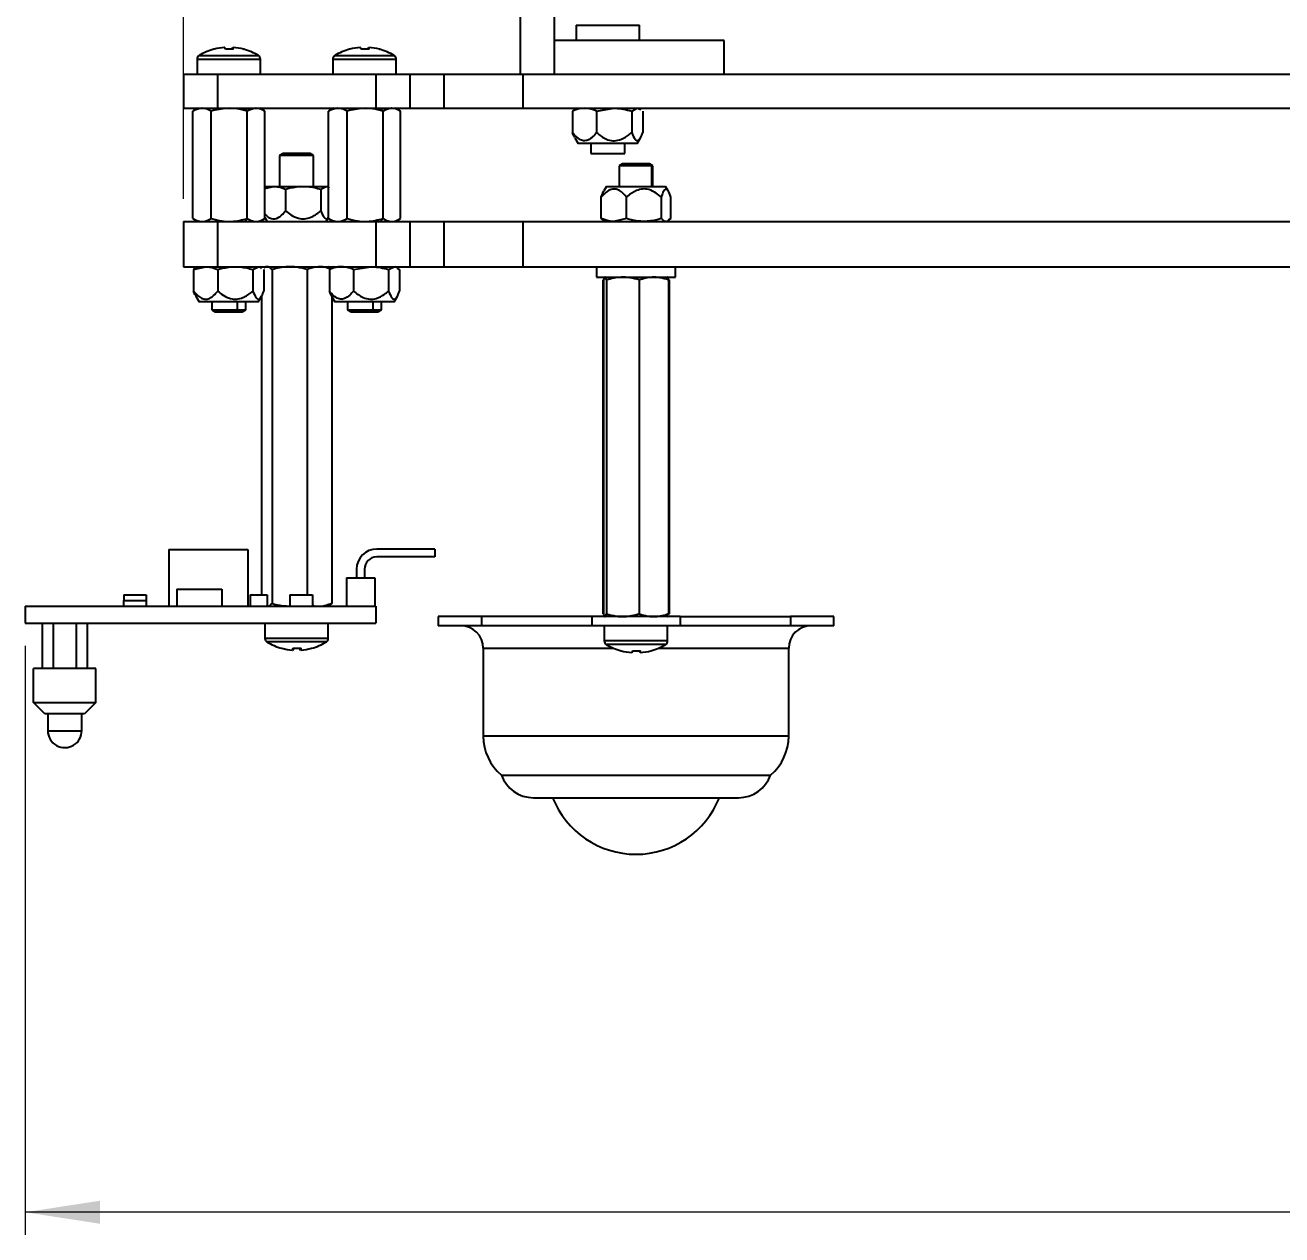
# Model space of a CAD drawing. Header units: millimetres. Extents: x 53 to 380, y 29 to 265.
# Drawn here: x 53.5 to 109, y 184.5 to 238 of the extents above; entities that cross this region are included whole.
import ezdxf

# ---------------------------------------------------------------- set-up
doc = ezdxf.new("R2010")
doc.units = ezdxf.units.MM
doc.styles.add('SLDTEXTSTYLE0', font='TXT', dxfattribs={"width": 0.75})
doc.dimstyles.new('SLDDIMSTYLE0', dxfattribs={"dimtxt": 3.5, "dimasz": 3.302, "dimexe": 0, "dimexo": 0.0625, "dimgap": 0.875, "dimtad": 1, "dimlfac": 2, "dimrnd": 1e-09, "dimzin": 4, "dimdsep": 46, "dimtxsty": 'SLDTEXTSTYLE0', "dimsah": 1, "dimcen": 0.09, "dimadec": 0, "dimazin": 1, "dimtfac": 1, "dimtofl": 0, "dimtmove": 0, "dimatfit": 3, "dimfxl": 1, "dimfrac": 2, "dimtolj": 1, "dimtzin": 12, "dimarcsym": 0})

# ---------------------------------------------------------------- blocks, each defined once
blk = doc.blocks.new('_D')
at = {"color": 7, "linetype": 'Continuous', "lineweight": 0, "transparency": 16777216}
for p, q in [((190.484, 226.312), (190.484, 184.535)), ((53.484, 210.562), (53.484, 184.535)), ((190.484, 185.535), (53.484, 185.535))]:
    blk.add_line(p, q, dxfattribs=at)
at = {"color": 7, "linetype": 'Continuous', "lineweight": 18, "transparency": 16777216}
for points in [[(53.484, 185.535), (56.786, 185.027), (56.786, 186.043)], [(190.484, 185.535), (187.182, 186.043), (187.182, 185.027)]]:
    blk.add_solid(points, dxfattribs=at)
at = {"color": 7, "linetype": 'Continuous', "lineweight": 18, "transparency": 16777216, "insert": (109.937, 190.047), "char_height": 3.5, "attachment_point": 1, "style": 'SLDTEXTSTYLE0'}
blk.add_mtext('274.00', dxfattribs=at)
blk = doc.blocks.new('_D_1')
at = {"color": 7, "linetype": 'Continuous', "lineweight": 0, "transparency": 16777216}
for p, q in [((60.484, 230.312), (60.484, 261.932)), ((165.484, 218.312), (165.484, 261.932)), ((165.484, 260.932), (60.484, 260.932))]:
    blk.add_line(p, q, dxfattribs=at)
at = {"color": 7, "linetype": 'Continuous', "lineweight": 18, "transparency": 16777216}
for points in [[(60.484, 260.932), (63.786, 260.424), (63.786, 261.44)], [(165.484, 260.932), (162.182, 261.44), (162.182, 260.424)]]:
    blk.add_solid(points, dxfattribs=at)
at = {"color": 7, "linetype": 'Continuous', "lineweight": 18, "transparency": 16777216, "insert": (116.619, 265.443), "char_height": 3.5, "attachment_point": 1, "style": 'SLDTEXTSTYLE0'}
blk.add_mtext('210.00', dxfattribs=at)

msp = doc.modelspace()

# ---------------------------------------------------------------- linework, layer by layer
at = {"color": 7, "linetype": 'Continuous', "lineweight": 25}
for p, q in [((75.3835, 235.8116), (75.3835, 246.3116)), ((76.8835, 235.8116), (76.8835, 241.2559)), ((77.8335, 237.9849), (77.8335, 237.3116)), ((80.6335, 237.3116), (80.6335, 237.9849)), ((76.8835, 235.8116), (76.8835, 237.3116)), ((84.3835, 237.3116), (76.8835, 237.3116)), ((84.3835, 235.8116), (84.3835, 237.3116)), ((62.2919, 236.9981), (62.292, 236.9968)), ((62.6508, 236.9193), (62.6587, 236.9981)), ((62.6752, 236.9981), (62.6665, 236.9185)), ((68.2919, 236.9981), (68.292, 236.9968)), ((68.6508, 236.9193), (68.6587, 236.9981)), ((68.6752, 236.9981), (68.6665, 236.9185)), ((61.0835, 236.4849), (61.0835, 235.8116)), ((63.8835, 235.8116), (63.8835, 236.4849)), ((67.0835, 236.4849), (67.0835, 235.8116)), ((69.8835, 235.8116), (69.8835, 236.4849)), ((60.4835, 235.8116), (60.4835, 234.3116)), ((60.4835, 235.8116), (61.9835, 235.8116)), ((61.9835, 235.8116), (61.9835, 234.3116)), ((61.9835, 235.8116), (68.9835, 235.8116)), ((68.9835, 235.8116), (68.9835, 234.3116)), ((68.9835, 235.8116), (70.4835, 235.8116)), ((70.4835, 235.8116), (70.4835, 234.3116)), ((70.4835, 235.8116), (71.9835, 235.8116)), ((71.9835, 235.8116), (71.9835, 234.3116)), ((71.9835, 235.8116), (75.4835, 235.8116)), ((75.4835, 235.8116), (75.4835, 234.3116)), ((75.4835, 235.8116), (116.4472, 235.8116)), ((60.4835, 234.3116), (61.9835, 234.3116)), ((61.1085, 234.3116), (60.8935, 234.1875)), ((60.8938, 229.4357), (60.8938, 234.1875)), ((61.7136, 229.4357), (61.7136, 234.1875)), ((61.9835, 234.3116), (68.9835, 234.3116)), ((63.3034, 234.1875), (63.1925, 234.3116)), ((63.3034, 229.4357), (63.3034, 234.1875)), ((64.0735, 234.1875), (63.8585, 234.3116)), ((64.0733, 229.4357), (64.0733, 234.1875)), ((67.1085, 234.3116), (66.8935, 234.1875)), ((66.8938, 229.4357), (66.8938, 234.1875)), ((67.7136, 229.4357), (67.7136, 234.1875)), ((68.9835, 234.3116), (70.4835, 234.3116)), ((69.3034, 234.1875), (69.1925, 234.3116)), ((69.3034, 229.4357), (69.3034, 234.1875)), ((70.0735, 234.1875), (69.8585, 234.3116)), ((70.0733, 229.4357), (70.0733, 234.1875)), ((70.4835, 234.3116), (71.9835, 234.3116)), ((71.9835, 234.3116), (75.4835, 234.3116)), ((75.4835, 234.3116), (116.4472, 234.3116)), ((77.787, 234.2459), (77.68, 234.1888)), ((77.68, 234.1888), (77.68, 233.2366)), ((77.8585, 234.3116), (77.7764, 234.2642)), ((78.7408, 234.1888), (79.5175, 234.3116)), ((78.7408, 234.1888), (78.7408, 233.2366)), ((80.2942, 234.1888), (80.5406, 234.3116)), ((80.2942, 234.1888), (80.2942, 233.2366)), ((80.6906, 234.2642), (80.6085, 234.3116)), ((80.787, 234.1888), (80.787, 233.2366)), ((77.7797, 233.0107), (77.7798, 233.0106)), ((77.7798, 233.0106), (77.9273, 232.7616)), ((78.2616, 232.7616), (77.9273, 232.7616)), ((80.5398, 232.7616), (78.2616, 232.7616)), ((78.4835, 232.7616), (78.4835, 232.3116)), ((79.9835, 232.3116), (79.9835, 232.7616)), ((80.5398, 232.7616), (80.6873, 233.0106)), ((64.8885, 232.3116), (64.7335, 232.2221)), ((64.7335, 232.2221), (64.7335, 230.8616)), ((66.2335, 232.2221), (64.7335, 232.2221)), ((66.0785, 232.3116), (64.8885, 232.3116)), ((66.2335, 232.2221), (66.0785, 232.3116)), ((66.2335, 230.8616), (66.2335, 232.2221)), ((78.4835, 232.3116), (79.9835, 232.3116)), ((79.8885, 231.851), (79.7335, 231.7615)), ((79.7335, 231.7615), (79.7335, 230.8616)), ((81.1639, 231.7615), (79.7335, 231.7615)), ((81.0233, 231.851), (79.8885, 231.851)), ((81.0233, 231.851), (81.1639, 231.7615)), ((81.0785, 231.851), (81.0233, 231.851)), ((81.2335, 231.7615), (81.0785, 231.851)), ((81.2335, 231.7615), (81.1639, 231.7615)), ((81.2335, 230.8616), (81.2335, 231.7615)), ((64.1085, 230.8616), (64.0733, 230.8412)), ((64.0733, 230.7715), (64.464, 230.8616)), ((64.1085, 230.8616), (64.464, 230.8616)), ((64.464, 230.8616), (65.7728, 230.8616)), ((64.9967, 230.7388), (64.9967, 229.7866)), ((65.7728, 230.8616), (66.7923, 230.8616)), ((66.5489, 230.7388), (66.7923, 230.8616)), ((66.5489, 230.7388), (66.5489, 229.7866)), ((66.7923, 230.8616), (66.8585, 230.8616)), ((66.8938, 230.8412), (66.8585, 230.8616)), ((78.9494, 230.3866), (79.0596, 230.6581)), ((79.1773, 230.8616), (79.0575, 230.6594)), ((79.1773, 230.8616), (81.7898, 230.8616)), ((81.9096, 230.6594), (81.7898, 230.8616)), ((78.9494, 229.4344), (78.9494, 230.3866)), ((80.0706, 229.4344), (80.0706, 230.3866)), ((81.6047, 229.4344), (81.6047, 230.3866)), ((82.0177, 229.4344), (82.0177, 230.3866)), ((60.8935, 229.4357), (61.1085, 229.3116)), ((63.1925, 229.3116), (63.3034, 229.4357)), ((63.8585, 229.3116), (64.0735, 229.4357)), ((64.0733, 229.4871), (64.1773, 229.3116)), ((66.7898, 229.3116), (66.8938, 229.4871)), ((66.8935, 229.4357), (67.1085, 229.3116)), ((69.1925, 229.3116), (69.3034, 229.4357)), ((69.8585, 229.3116), (70.0735, 229.4357)), ((78.9494, 229.4344), (79.0595, 229.3689)), ((80.0706, 229.4344), (79.51, 229.3116)), ((82.0177, 229.4344), (81.9075, 229.3689)), ((60.4835, 229.3116), (60.4835, 227.3116)), ((60.4835, 229.3116), (61.9835, 229.3116)), ((61.9835, 229.3116), (61.9835, 227.3116)), ((61.9835, 229.3116), (68.9835, 229.3116)), ((68.9835, 229.3116), (68.9835, 227.3116)), ((68.9835, 229.3116), (70.4835, 229.3116)), ((70.4835, 229.3116), (70.4835, 227.3116)), ((70.4835, 229.3116), (71.9835, 229.3116)), ((71.9835, 229.3116), (71.9835, 227.3116)), ((71.9835, 229.3116), (75.4835, 229.3116)), ((75.4835, 229.3116), (75.4835, 227.3116)), ((75.4835, 229.3116), (116.4472, 229.3116)), ((79.047, 229.3471), (79.1085, 229.3116)), ((81.8585, 229.3116), (81.9201, 229.3471)), ((60.4835, 227.3116), (61.9835, 227.3116)), ((60.9313, 227.1888), (61.464, 227.3116)), ((61.0389, 227.2469), (60.9313, 227.1888)), ((61.1085, 227.3116), (61.0283, 227.2653)), ((61.9835, 227.3116), (68.9835, 227.3116)), ((63.5489, 227.1888), (63.7923, 227.3116)), ((63.9388, 227.2653), (63.8585, 227.3116)), ((63.9406, 227.2642), (63.9388, 227.2653)), ((64.0341, 227.2686), (64.033, 227.268)), ((64.1085, 227.3116), (64.0341, 227.2686)), ((66.933, 227.2686), (66.8585, 227.3116)), ((67.037, 227.2459), (66.93, 227.1888)), ((67.1085, 227.3116), (67.0264, 227.2642)), ((67.9908, 227.1888), (68.7675, 227.3116)), ((68.9835, 227.3116), (70.4835, 227.3116)), ((69.5442, 227.1888), (69.7906, 227.3116)), ((69.9406, 227.2642), (69.8585, 227.3116)), ((69.93, 227.2459), (70.037, 227.1888)), ((70.4835, 227.3116), (71.9835, 227.3116)), ((71.9835, 227.3116), (75.4835, 227.3116)), ((75.4835, 227.3116), (116.4472, 227.3116)), ((78.7335, 227.3116), (78.7335, 227.301)), ((78.7335, 227.301), (78.7335, 226.851)), ((78.7335, 227.301), (79.6799, 227.301)), ((79.6799, 227.301), (82.2335, 227.301)), ((79.7335, 227.3116), (79.7335, 227.301)), ((81.2335, 227.301), (81.2335, 227.3116)), ((82.2335, 227.301), (82.2335, 227.3116)), ((82.2335, 226.851), (82.2335, 227.301)), ((60.9313, 227.1888), (60.9313, 226.2366)), ((61.9967, 227.1888), (61.9967, 226.2366)), ((63.5489, 227.1888), (63.5489, 226.2366)), ((64.0357, 227.1888), (64.0357, 226.2366)), ((64.3988, 227.1875), (64.3988, 212.4357)), ((65.948, 227.1875), (65.948, 212.8116)), ((66.93, 227.1888), (66.93, 226.2366)), ((67.9908, 227.1888), (67.9908, 226.2366)), ((69.5442, 227.1888), (69.5442, 226.2366)), ((70.037, 227.1888), (70.037, 226.2366)), ((78.7335, 226.851), (79.6799, 226.851)), ((79.0239, 226.7269), (79.0239, 211.9752)), ((79.0412, 226.7269), (79.0412, 211.9752)), ((79.1085, 226.851), (79.0992, 226.8456)), ((79.1828, 226.7269), (79.1828, 211.9752)), ((79.6799, 226.851), (82.2335, 226.851)), ((80.6251, 226.7269), (80.6251, 211.9752)), ((81.7308, 226.851), (81.9258, 226.7269)), ((81.8678, 226.8456), (81.8585, 226.851)), ((81.866, 226.8424), (81.9258, 226.7269)), ((81.8734, 226.8424), (81.8678, 226.8456)), ((81.9258, 226.7269), (81.9258, 211.9752)), ((81.9432, 226.7269), (81.9432, 211.9752)), ((61.0315, 226.0076), (61.1773, 225.7616)), ((63.7898, 225.7616), (61.1773, 225.7616)), ((61.7335, 225.7616), (61.7335, 225.4011)), ((63.2335, 225.4011), (63.2335, 225.7616)), ((63.7898, 225.7616), (63.9355, 226.0076)), ((63.9335, 226.0042), (63.9335, 212.8116)), ((63.9344, 226.0056), (63.9344, 212.8116)), ((67.0298, 226.0106), (67.1773, 225.7616)), ((67.0327, 226.0056), (67.0327, 212.4357)), ((67.0335, 226.0042), (67.0335, 212.4357)), ((67.5116, 225.7616), (67.1773, 225.7616)), ((69.7898, 225.7616), (67.5116, 225.7616)), ((67.7335, 225.7616), (67.7335, 225.4011)), ((69.2335, 225.4011), (69.2335, 225.7616)), ((69.7898, 225.7616), (69.9373, 226.0106)), ((61.7335, 225.4011), (61.8885, 225.3116)), ((61.7335, 225.4011), (62.8702, 225.4011)), ((61.8885, 225.3116), (62.7903, 225.3116)), ((62.7903, 225.3116), (62.8702, 225.4011)), ((62.7903, 225.3116), (63.0785, 225.3116)), ((62.8702, 225.4011), (63.2335, 225.4011)), ((63.0785, 225.3116), (63.2335, 225.4011)), ((67.7335, 225.4011), (67.8885, 225.3116)), ((67.7335, 225.4011), (68.8702, 225.4011)), ((67.8885, 225.3116), (68.7903, 225.3116)), ((68.7903, 225.3116), (68.8702, 225.4011)), ((68.7903, 225.3116), (69.0785, 225.3116)), ((68.8702, 225.4011), (69.2335, 225.4011)), ((69.0785, 225.3116), (69.2335, 225.4011)), ((59.8335, 214.8116), (59.8335, 212.3116)), ((59.8335, 214.8116), (63.3335, 214.8116)), ((63.3335, 214.8116), (63.3335, 212.3116)), ((71.5856, 214.8372), (69.026, 214.8372)), ((71.5856, 214.4872), (69.026, 214.4872)), ((71.5856, 214.8372), (71.5856, 214.4872)), ((68.1335, 213.9447), (68.1335, 213.5616)), ((68.4835, 213.9447), (68.4835, 213.5616)), ((67.6835, 213.5616), (67.6835, 212.3116)), ((67.6835, 213.5616), (68.9335, 213.5616)), ((68.9335, 213.5616), (68.9335, 212.3116)), ((57.8392, 212.8116), (57.8392, 212.5616)), ((57.8392, 212.8116), (58.8392, 212.8116)), ((58.8392, 212.8116), (58.8392, 212.3116)), ((60.1835, 213.0616), (60.1835, 212.3116)), ((60.1835, 213.0616), (62.1835, 213.0616)), ((62.1835, 213.0616), (62.1835, 212.3116)), ((63.4335, 212.8116), (63.4335, 212.3116)), ((63.4335, 212.8116), (64.1835, 212.8116)), ((64.1835, 212.8116), (64.1835, 212.3116)), ((65.1835, 212.8116), (65.1835, 212.3116)), ((65.1835, 212.8116), (66.1835, 212.8116)), ((66.1835, 212.8116), (66.1835, 212.3116)), ((53.4835, 212.3116), (53.4835, 211.5616)), ((53.4835, 212.3116), (68.9835, 212.3116)), ((57.8335, 212.5616), (58.8335, 212.5616)), ((57.8335, 212.5616), (57.8335, 212.3116)), ((58.8335, 212.5616), (58.8335, 212.3116)), ((66.8585, 212.3116), (66.9258, 212.3504)), ((67.0327, 212.4357), (66.9232, 212.3548)), ((68.9835, 212.3116), (68.9835, 211.5616)), ((71.7335, 211.851), (71.7335, 211.451)), ((73.6531, 211.851), (71.7335, 211.851)), ((73.6531, 211.851), (73.6531, 211.451)), ((78.532, 211.851), (73.6531, 211.851)), ((78.532, 211.851), (78.532, 211.451)), ((82.4351, 211.851), (78.532, 211.851)), ((79.0972, 211.8576), (79.1085, 211.851)), ((81.9258, 211.9752), (81.7308, 211.851)), ((81.8585, 211.851), (81.8699, 211.8576)), ((81.8699, 211.8576), (81.8736, 211.8597)), ((82.4351, 211.851), (82.4351, 211.451)), ((82.4351, 211.851), (87.314, 211.851)), ((87.314, 211.851), (87.314, 211.451)), ((89.2335, 211.851), (87.314, 211.851)), ((89.2335, 211.451), (89.2335, 211.851)), ((53.4835, 211.5616), (68.9835, 211.5616)), ((54.2335, 211.5616), (54.2335, 209.5616)), ((54.7335, 209.5616), (54.7335, 211.5616)), ((55.7335, 211.5616), (55.7335, 209.5616)), ((56.2335, 209.5616), (56.2335, 211.5616)), ((64.0835, 211.5616), (64.0835, 210.8883)), ((66.8835, 210.8883), (66.8835, 211.5616)), ((73.6531, 211.451), (71.7335, 211.451)), ((78.532, 211.451), (73.6531, 211.451)), ((82.4351, 211.451), (78.532, 211.451)), ((79.0835, 211.451), (79.0835, 210.7777)), ((81.8835, 210.7777), (81.8835, 211.451)), ((87.314, 211.451), (82.4351, 211.451)), ((89.2335, 211.451), (87.314, 211.451)), ((65.2876, 210.3755), (65.2875, 210.3751)), ((65.2932, 210.3751), (65.2933, 210.3762)), ((65.3133, 210.3751), (65.315, 210.3926)), ((65.6521, 210.4542), (65.6601, 210.3751)), ((65.6739, 210.3751), (65.6652, 210.4549)), ((65.6795, 210.3755), (65.6796, 210.3751)), ((73.7335, 210.451), (73.7335, 206.5715)), ((80.2932, 210.2645), (80.2933, 210.2656)), ((80.6521, 210.3436), (80.6601, 210.2645)), ((80.6739, 210.2645), (80.6652, 210.3443)), ((87.2335, 206.5715), (87.2335, 210.451)), ((56.6085, 209.5616), (53.8585, 209.5616)), ((53.8585, 208.0616), (53.8585, 209.5616)), ((56.6085, 208.0616), (56.6085, 209.5616)), ((53.8585, 208.0616), (56.6085, 208.0616)), ((54.3585, 207.5616), (53.8585, 208.0616)), ((56.6085, 208.0616), (56.1085, 207.5616)), ((56.1085, 207.5616), (54.3585, 207.5616)), ((54.4835, 207.5616), (54.4835, 206.8116)), ((55.9835, 206.8116), (55.9835, 207.5616)), ((74.5335, 204.851), (80.4835, 204.851)), ((80.4835, 204.851), (86.4335, 204.851)), ((75.9477, 203.851), (85.0193, 203.851))]:
    msp.add_line(p, q, dxfattribs=at)
at = {"color": 8, "linetype": 'Continuous', "lineweight": 25}
for p, q in [((77.8335, 237.9849), (80.6335, 237.9849)), ((61.1689, 236.638), (63.7982, 236.638)), ((67.1689, 236.638), (69.7982, 236.638)), ((61.0835, 236.4849), (63.8835, 236.4849)), ((67.0835, 236.4849), (69.8835, 236.4849)), ((81.1639, 231.7615), (81.1639, 230.8616)), ((81.1639, 227.3116), (81.1639, 227.301)), ((62.8702, 225.4011), (62.8702, 225.7616)), ((68.8702, 225.4011), (68.8702, 225.7616)), ((66.8835, 210.8883), (64.0835, 210.8883)), ((66.7982, 210.7352), (64.1689, 210.7352)), ((81.8835, 210.7777), (79.0835, 210.7777)), ((81.7982, 210.6246), (79.1689, 210.6246)), ((73.7335, 210.451), (79.5037, 210.451)), ((81.4633, 210.451), (87.2335, 210.451)), ((54.4835, 206.8116), (55.9835, 206.8116)), ((87.2335, 206.5715), (73.7335, 206.5715))]:
    msp.add_line(p, q, dxfattribs=at)
at = {"color": 7, "linetype": 'Continuous', "lineweight": 25, "flags": 128}
for points in [[(63.137, 236.9203), (63.139, 236.9213), (63.1417, 236.9223), (63.1439, 236.9226), (63.1456, 236.9223), (63.1469, 236.9213), (63.1477, 236.9196), (63.148, 236.9173)], [(69.137, 236.9203), (69.139, 236.9213), (69.1417, 236.9223), (69.1439, 236.9226), (69.1456, 236.9223), (69.1469, 236.9213), (69.1477, 236.9196), (69.148, 236.9173)], [(66.1469, 210.4559), (66.1469, 210.4536), (66.1465, 210.4519), (66.1455, 210.4509), (66.1441, 210.4506), (66.1422, 210.4509), (66.1399, 210.4519), (66.1374, 210.4533)], [(81.1469, 210.3453), (81.1469, 210.343), (81.1465, 210.3413), (81.1455, 210.3403), (81.1441, 210.34), (81.1422, 210.3403), (81.1399, 210.3413), (81.1374, 210.3428)]]:
    msp.add_lwpolyline(points, dxfattribs=at)
at = {"color": 7, "linetype": 'Continuous', "lineweight": 25}
for centre, radius, start, end in [((61.2635, 236.4849), 0.18, 121.7263, 180), ((62.4835, 234.5116), 2.5, 105.34572, 121.7263), ((62.4747, 234.5043), 2.5005, 94.19248, 105.19966), ((61.8221, 236.904), 0.0185, 46.08651, 90.38325), ((62.4922, 234.4924), 2.5124, 94.19486, 105.16674), ((62.041, 236.8535), 0.304, 12.11817, 28.40121), ((62.4538, 234.046), 2.8767, 89.40711, 92.31797), ((62.5131, 234.0437), 2.8789, 86.51678, 93.48322), ((62.9263, 236.8534), 0.3042, 151.60486, 167.87577), ((62.4281, 236.9174), 0.26, 359.9829, 18.08675), ((62.4924, 234.5042), 2.5006, 74.80044, 85.80713), ((62.4835, 234.5116), 2.5, 58.2737, 74.65428), ((63.7035, 236.4849), 0.18, 0, 58.2737), ((67.2635, 236.4849), 0.18, 121.7263, 180), ((68.4835, 234.5116), 2.5, 105.34572, 121.7263), ((68.4747, 234.5042), 2.5006, 94.19284, 105.19944), ((67.822, 236.904), 0.0185, 46.11237, 90.36874), ((68.4922, 234.4925), 2.5123, 94.19459, 105.16701), ((68.0407, 236.8534), 0.3043, 12.1268, 28.39257), ((68.4538, 234.0455), 2.8772, 89.40731, 92.31773), ((68.5131, 234.0437), 2.8789, 86.51682, 93.48318), ((68.9264, 236.8534), 0.3043, 151.60743, 167.8732), ((68.4284, 236.9174), 0.2597, 359.9755, 18.09931), ((68.4924, 234.5042), 2.5006, 74.80056, 85.80716), ((68.4835, 234.5116), 2.5, 58.2737, 74.65428), ((69.7035, 236.4849), 0.18, 0, 58.2737), ((69.026, 213.9447), 0.8924, 90, 180), ((69.026, 213.9447), 0.5424, 90, 180), ((72.7335, 210.451), 1, 0, 90), ((88.2335, 210.451), 1, 90, 180), ((64.2635, 210.8883), 0.18, 180, 238.2737), ((65.4835, 212.8616), 2.5, 238.2737, 254.65828), ((65.4835, 212.8616), 2.5, 285.34172, 301.7263), ((66.7035, 210.8883), 0.18, 301.7263, 0), ((79.2635, 210.7777), 0.18, 180, 238.2737), ((80.4835, 212.751), 2.5, 238.2737, 254.65828), ((80.4835, 212.751), 2.5, 285.34172, 301.7263), ((81.7035, 210.7777), 0.18, 301.7263, 0), ((65.4698, 212.8587), 2.4903, 254.76977, 265.80145), ((65.4761, 212.8713), 2.5029, 254.80743, 265.80853), ((64.8246, 210.4698), 0.0192, 259.46162, 295.40508), ((64.8208, 210.4684), 0.0177, 274.27481, 315.32106), ((65.4907, 212.8811), 2.5127, 254.83462, 265.80722), ((64.9918, 210.5226), 0.348, 334.9319, 348.95687), ((65.1308, 210.5207), 0.2335, 321.43042, 343.89118), ((65.4371, 213.3164), 2.8659, 267.90928, 270.71327), ((65.4587, 213.3316), 2.881, 267.49373, 270.49411), ((65.5083, 213.3313), 2.8807, 266.51791, 273.48209), ((65.5301, 213.3135), 2.8629, 269.783, 272.09159), ((65.8362, 210.5207), 0.2334, 196.10832, 218.57425), ((65.9752, 210.5226), 0.3479, 191.04468, 205.07133), ((65.4909, 212.8715), 2.503, 274.19164, 285.19226), ((65.3795, 210.4502), 0.3038, 345.69557, 1.07826), ((65.4973, 212.8586), 2.4902, 274.19828, 285.2305), ((66.1424, 210.4698), 0.0192, 244.59165, 280.53699), ((80.4761, 212.7609), 2.5031, 254.80782, 265.80814), ((79.8208, 210.3578), 0.0177, 274.23382, 315.34646), ((80.4908, 212.7707), 2.5129, 254.83506, 265.80663), ((79.9918, 210.412), 0.348, 334.92939, 348.9546), ((80.4586, 213.2184), 2.8784, 267.4931, 270.49611), ((80.5083, 213.2207), 2.8807, 266.51791, 273.48209), ((80.9756, 210.4121), 0.3483, 191.04966, 205.06158), ((80.4909, 212.7609), 2.5031, 274.19186, 285.19218), ((80.3795, 210.3396), 0.3038, 345.69601, 1.07783), ((55.2335, 206.8116), 0.75, 180, 301.76855), ((55.2335, 206.8116), 0.75, 301.76855, 0), ((75.9835, 206.5715), 2.25, 180, 229.87597), ((84.9835, 206.5715), 2.25, 310.12403, 0), ((75.9477, 205.351), 1.5, 199.47122, 270), ((85.0193, 205.351), 1.5, 270, 340.52878), ((80.4835, 205.3198), 3.9688, 201.72047, 270), ((80.4835, 205.3198), 3.9688, 270, 338.27953)]:
    msp.add_arc(centre, radius, start, end, dxfattribs=at)
for points, knots in [([(61.7136, 234.1875), (61.6341, 234.2263), (61.4848, 234.2994), (61.2056, 234.3289), (61.0145, 234.2422), (60.8938, 234.1875)], [0, 0, 0, 0, 0.2956537, 0.555285, 1, 1, 1, 1]), ([(63.3034, 234.1875), (63.1492, 234.2263), (62.8596, 234.2994), (62.3182, 234.3289), (61.9476, 234.2422), (61.7136, 234.1875)], [0, 0, 0, 0, 0.295653, 0.5552839, 1, 1, 1, 1]), ([(64.0733, 234.1875), (63.9986, 234.2263), (63.8584, 234.2994), (63.5962, 234.3289), (63.4167, 234.2422), (63.3034, 234.1875)], [0, 0, 0, 0, 0.2956529, 0.5552839, 1, 1, 1, 1]), ([(67.7136, 234.1875), (67.6341, 234.2263), (67.4848, 234.2994), (67.2056, 234.3289), (67.0145, 234.2422), (66.8938, 234.1875)], [0, 0, 0, 0, 0.2956528, 0.5552844, 1, 1, 1, 1]), ([(69.3034, 234.1875), (69.1492, 234.2263), (68.8596, 234.2994), (68.3182, 234.3289), (67.9476, 234.2422), (67.7136, 234.1875)], [0, 0, 0, 0, 0.295653, 0.5552839, 1, 1, 1, 1]), ([(70.0733, 234.1875), (69.9986, 234.2263), (69.8584, 234.2994), (69.5962, 234.3289), (69.4167, 234.2422), (69.3034, 234.1875)], [0, 0, 0, 0, 0.2956518, 0.5552828, 1, 1, 1, 1]), ([(78.2104, 234.3116), (78.1622, 234.3098), (77.9827, 234.303), (77.8079, 234.237), (77.68, 234.1888)], [0, 0, 0, 0, 0.2686352, 1, 1, 1, 1]), ([(78.7408, 234.1888), (78.6962, 234.2073), (78.5234, 234.2793), (78.3437, 234.2978), (78.2104, 234.3116)], [0, 0, 0, 0, 0.2575505, 1, 1, 1, 1]), ([(79.5175, 234.3116), (79.5359, 234.3115), (79.7982, 234.3097), (80.0552, 234.2471), (80.2942, 234.1888)], [0, 0, 0, 0, 0.0701511, 1, 1, 1, 1]), ([(80.5406, 234.3116), (80.5465, 234.3116), (80.5935, 234.3112), (80.6397, 234.2764), (80.6801, 234.2459)], [0, 0, 0, 0, 0.12406268, 1, 1, 1, 1]), ([(77.7871, 233.0149), (77.771, 233.0378), (77.7319, 233.0936), (77.6993, 233.1835), (77.68, 233.2366)], [0, 0, 0, 0, 0.4095772, 1, 1, 1, 1]), ([(78.7408, 233.2366), (78.6889, 233.1749), (78.5722, 233.0364), (78.3778, 232.8954), (78.1655, 232.863), (77.9357, 232.9545), (77.7813, 233.1104), (77.6894, 233.2249), (77.68, 233.2366)], [0, 0, 0, 0, 0.1677328, 0.3769165, 0.5370124, 0.6969869, 0.9691363, 1, 1, 1, 1]), ([(78.7408, 233.2366), (78.8794, 233.1278), (79.0964, 232.9575), (79.4617, 232.8603), (79.792, 232.9025), (80.0691, 233.0523), (80.2324, 233.186), (80.2942, 233.2366)], [0, 0, 0, 0, 0.2991385, 0.4681427, 0.6379822, 0.8628325, 1, 1, 1, 1]), ([(80.2942, 233.2366), (80.3382, 233.1278), (80.4071, 232.9575), (80.5229, 232.8603), (80.6277, 232.9025), (80.7156, 233.0523), (80.7674, 233.186), (80.787, 233.2366)], [0, 0, 0, 0, 0.2991382, 0.4681419, 0.6379815, 0.8628317, 1, 1, 1, 1]), ([(64.464, 230.8616), (64.4766, 230.8615), (64.6565, 230.8597), (64.8328, 230.7971), (64.9967, 230.7388)], [0, 0, 0, 0, 0.07015, 1, 1, 1, 1]), ([(64.9967, 230.7388), (65.0618, 230.7573), (65.3148, 230.8293), (65.5776, 230.8478), (65.7728, 230.8616)], [0, 0, 0, 0, 0.2575525, 1, 1, 1, 1]), ([(65.7728, 230.8616), (65.8433, 230.8598), (66.106, 230.853), (66.3618, 230.787), (66.5489, 230.7388)], [0, 0, 0, 0, 0.2686335, 1, 1, 1, 1]), ([(66.7923, 230.8616), (66.7981, 230.8616), (66.8439, 230.8612), (66.8889, 230.8269), (66.9282, 230.7969)], [0, 0, 0, 0, 0.1257471, 1, 1, 1, 1]), ([(80.0706, 230.3866), (79.9705, 230.4954), (79.8139, 230.6657), (79.5503, 230.7629), (79.3119, 230.7207), (79.1119, 230.5709), (78.994, 230.4372), (78.9494, 230.3866)], [0, 0, 0, 0, 0.2991383, 0.4681412, 0.6379815, 0.8628316, 1, 1, 1, 1]), ([(81.6047, 230.3866), (81.5297, 230.4483), (81.361, 230.5868), (81.0797, 230.7278), (80.7728, 230.7602), (80.4404, 230.6687), (80.217, 230.5128), (80.0841, 230.3983), (80.0706, 230.3866)], [0, 0, 0, 0, 0.16773233, 0.37691635, 0.53701173, 0.6969882, 0.96913683, 1, 1, 1, 1]), ([(82.0177, 230.3866), (81.9808, 230.4954), (81.9231, 230.6657), (81.826, 230.7629), (81.7382, 230.7207), (81.6646, 230.5709), (81.6212, 230.4372), (81.6047, 230.3866)], [0, 0, 0, 0, 0.2991378, 0.4681419, 0.6379814, 0.8628312, 1, 1, 1, 1]), ([(60.8938, 229.4357), (60.9733, 229.3969), (61.1226, 229.3238), (61.4018, 229.2943), (61.593, 229.381), (61.7136, 229.4357)], [0, 0, 0, 0, 0.29565135, 0.55528263, 1, 1, 1, 1]), ([(61.7136, 229.4357), (61.8678, 229.3969), (62.1574, 229.3238), (62.6988, 229.2943), (63.0694, 229.381), (63.3034, 229.4357)], [0, 0, 0, 0, 0.295653, 0.5552839, 1, 1, 1, 1]), ([(63.3034, 229.4357), (63.378, 229.3969), (63.5183, 229.3238), (63.7805, 229.2943), (63.96, 229.381), (64.0733, 229.4357)], [0, 0, 0, 0, 0.2956518, 0.5552828, 1, 1, 1, 1]), ([(64.0733, 229.6511), (64.1239, 229.5954), (64.2288, 229.48), (64.4263, 229.4119), (64.652, 229.4519), (64.8423, 229.6024), (64.9543, 229.736), (64.9967, 229.7866)], [0, 0, 0, 0, 0.1834042, 0.3803156, 0.578202, 0.8401812, 1, 1, 1, 1]), ([(64.9967, 229.7866), (65.0726, 229.7249), (65.2433, 229.5864), (65.5278, 229.4454), (65.8384, 229.413), (66.1747, 229.5045), (66.4007, 229.6604), (66.5352, 229.7749), (66.5489, 229.7866)], [0, 0, 0, 0, 0.167733, 0.3769172, 0.5370133, 0.6969883, 0.969138, 1, 1, 1, 1]), ([(66.5489, 229.7866), (66.5924, 229.677), (66.6606, 229.5054), (66.7742, 229.4146), (66.8488, 229.428), (66.8849, 229.4913), (66.8938, 229.5069)], [0, 0, 0, 0, 0.4313707, 0.6750823, 0.9199995, 1, 1, 1, 1]), ([(66.8938, 229.4357), (66.9733, 229.3969), (67.1226, 229.3238), (67.4018, 229.2943), (67.593, 229.381), (67.7136, 229.4357)], [0, 0, 0, 0, 0.2956517, 0.5552833, 1, 1, 1, 1]), ([(67.7136, 229.4357), (67.8678, 229.3969), (68.1574, 229.3238), (68.6988, 229.2943), (69.0694, 229.381), (69.3034, 229.4357)], [0, 0, 0, 0, 0.295653, 0.5552839, 1, 1, 1, 1]), ([(69.3034, 229.4357), (69.378, 229.3969), (69.5183, 229.3238), (69.7805, 229.2943), (69.96, 229.381), (70.0733, 229.4357)], [0, 0, 0, 0, 0.2956529, 0.5552839, 1, 1, 1, 1]), ([(79.51, 229.3116), (79.4967, 229.3117), (79.3074, 229.3135), (79.1219, 229.3761), (78.9494, 229.4344)], [0, 0, 0, 0, 0.0701489, 1, 1, 1, 1]), ([(80.8376, 229.3116), (80.7679, 229.3134), (80.5083, 229.3202), (80.2555, 229.3862), (80.0706, 229.4344)], [0, 0, 0, 0, 0.26863078, 1, 1, 1, 1]), ([(81.6047, 229.4344), (81.5403, 229.4159), (81.2903, 229.3439), (81.0305, 229.3254), (80.8376, 229.3116)], [0, 0, 0, 0, 0.2575508, 1, 1, 1, 1]), ([(81.8112, 229.3116), (81.8063, 229.3117), (81.7366, 229.3135), (81.6683, 229.3761), (81.6047, 229.4344)], [0, 0, 0, 0, 0.0701504, 1, 1, 1, 1]), ([(61.464, 227.3116), (61.4766, 227.3115), (61.6565, 227.3097), (61.8328, 227.2471), (61.9967, 227.1888)], [0, 0, 0, 0, 0.0701544, 1, 1, 1, 1]), ([(61.9967, 227.1888), (62.0618, 227.2073), (62.3148, 227.2793), (62.5776, 227.2978), (62.7728, 227.3116)], [0, 0, 0, 0, 0.25754996, 1, 1, 1, 1]), ([(62.7728, 227.3116), (62.8433, 227.3098), (63.106, 227.303), (63.3618, 227.237), (63.5489, 227.1888)], [0, 0, 0, 0, 0.2686358, 1, 1, 1, 1]), ([(63.7923, 227.3116), (63.7981, 227.3116), (63.8439, 227.3112), (63.8889, 227.2769), (63.9282, 227.2469)], [0, 0, 0, 0, 0.1257498, 1, 1, 1, 1]), ([(64.3988, 227.1875), (64.3538, 227.2256), (64.2693, 227.2971), (64.1481, 227.3291), (64.0759, 227.2757), (64.0438, 227.2518)], [0, 0, 0, 0, 0.3868652, 0.726595, 1, 1, 1, 1]), ([(65.948, 227.1875), (65.7977, 227.2263), (65.5156, 227.2994), (64.988, 227.3289), (64.6268, 227.2422), (64.3988, 227.1875)], [0, 0, 0, 0, 0.2956521, 0.5552829, 1, 1, 1, 1]), ([(66.9764, 227.2053), (66.8898, 227.2369), (66.7107, 227.3022), (66.3604, 227.3282), (66.1076, 227.242), (65.948, 227.1875)], [0, 0, 0, 0, 0.2567077, 0.5306941, 1, 1, 1, 1]), ([(67.4604, 227.3116), (67.4122, 227.3098), (67.2327, 227.303), (67.0579, 227.237), (66.93, 227.1888)], [0, 0, 0, 0, 0.2686338, 1, 1, 1, 1]), ([(67.9908, 227.1888), (67.9462, 227.2073), (67.7734, 227.2793), (67.5937, 227.2978), (67.4604, 227.3116)], [0, 0, 0, 0, 0.2575526, 1, 1, 1, 1]), ([(68.7675, 227.3116), (68.7859, 227.3115), (69.0482, 227.3097), (69.3052, 227.2471), (69.5442, 227.1888)], [0, 0, 0, 0, 0.07015096, 1, 1, 1, 1]), ([(79.1828, 226.7269), (79.1691, 226.7658), (79.1433, 226.8388), (79.0951, 226.8683), (79.0621, 226.7816), (79.0412, 226.7269)], [0, 0, 0, 0, 0.29565311, 0.55528386, 1, 1, 1, 1]), ([(80.6251, 226.7269), (80.4852, 226.7658), (80.2225, 226.8388), (79.7313, 226.8683), (79.3951, 226.7816), (79.1828, 226.7269)], [0, 0, 0, 0, 0.29565344, 0.55528304, 1, 1, 1, 1]), ([(81.9258, 226.7269), (81.7997, 226.7658), (81.5628, 226.8388), (81.1197, 226.8683), (80.8165, 226.7816), (80.6251, 226.7269)], [0, 0, 0, 0, 0.2956522, 0.5552826, 1, 1, 1, 1]), ([(60.9313, 226.2366), (61.0264, 226.1278), (61.1753, 225.9575), (61.4257, 225.8603), (61.6523, 225.9025), (61.8423, 226.0523), (61.9543, 226.186), (61.9967, 226.2366)], [0, 0, 0, 0, 0.2991371, 0.4681399, 0.6379802, 0.8628297, 1, 1, 1, 1]), ([(61.0389, 226.0119), (61.0224, 226.0357), (60.9831, 226.0924), (60.9504, 226.1836), (60.9313, 226.2366)], [0, 0, 0, 0, 0.4189985, 1, 1, 1, 1]), ([(61.9967, 226.2366), (62.0726, 226.1749), (62.2433, 226.0364), (62.5278, 225.8954), (62.8384, 225.863), (63.1747, 225.9545), (63.4007, 226.1104), (63.5352, 226.2249), (63.5489, 226.2366)], [0, 0, 0, 0, 0.16773167, 0.3769176, 0.53701165, 0.69698858, 0.96913609, 1, 1, 1, 1]), ([(63.5489, 226.2366), (63.5923, 226.1278), (63.6603, 225.9575), (63.7748, 225.8603), (63.8783, 225.9025), (63.9652, 226.0523), (64.0163, 226.186), (64.0357, 226.2366)], [0, 0, 0, 0, 0.2991382, 0.4681434, 0.6379817, 0.8628314, 1, 1, 1, 1]), ([(67.0371, 226.0149), (67.021, 226.0378), (66.9819, 226.0936), (66.9493, 226.1835), (66.93, 226.2366)], [0, 0, 0, 0, 0.40958364, 1, 1, 1, 1]), ([(67.9908, 226.2366), (67.9389, 226.1749), (67.8222, 226.0364), (67.6278, 225.8954), (67.4155, 225.863), (67.1857, 225.9545), (67.0313, 226.1104), (66.9394, 226.2249), (66.93, 226.2366)], [0, 0, 0, 0, 0.1677336, 0.3769168, 0.537012, 0.6969885, 0.9691356, 1, 1, 1, 1]), ([(67.9908, 226.2366), (68.1294, 226.1278), (68.3464, 225.9575), (68.7117, 225.8603), (69.042, 225.9025), (69.3191, 226.0523), (69.4824, 226.186), (69.5442, 226.2366)], [0, 0, 0, 0, 0.2991386, 0.4681428, 0.6379825, 0.8628325, 1, 1, 1, 1]), ([(69.5442, 226.2366), (69.5882, 226.1278), (69.6571, 225.9575), (69.7729, 225.8603), (69.8777, 225.9025), (69.9656, 226.0523), (70.0174, 226.186), (70.037, 226.2366)], [0, 0, 0, 0, 0.29913859, 0.46814245, 0.63798124, 0.86283164, 1, 1, 1, 1]), ([(64.1835, 212.3159), (64.1865, 212.3154), (64.2592, 212.3019), (64.3305, 212.3702), (64.3988, 212.4357)], [0, 0, 0, 0, 0.0411328, 1, 1, 1, 1]), ([(64.3988, 212.4357), (64.5491, 212.3947), (64.8067, 212.3244), (65.0727, 212.3201), (65.1835, 212.3183)], [0, 0, 0, 0, 0.5835233, 1, 1, 1, 1]), ([(66.1835, 212.3612), (66.2108, 212.3519), (66.3309, 212.3111), (66.6207, 212.2984), (66.8732, 212.3826), (67.0327, 212.4357)], [0, 0, 0, 0, 0.0979358, 0.4304492, 1, 1, 1, 1]), ([(79.0412, 211.9752), (79.055, 211.9363), (79.0808, 211.8633), (79.129, 211.8337), (79.162, 211.9204), (79.1828, 211.9752)], [0, 0, 0, 0, 0.295653, 0.5552831, 1, 1, 1, 1]), ([(79.1828, 211.9752), (79.3227, 211.9363), (79.5854, 211.8633), (80.0766, 211.8337), (80.4128, 211.9204), (80.6251, 211.9752)], [0, 0, 0, 0, 0.2956514, 0.5552833, 1, 1, 1, 1]), ([(80.6251, 211.9752), (80.7512, 211.9363), (80.9881, 211.8633), (81.4312, 211.8337), (81.7344, 211.9204), (81.9258, 211.9752)], [0, 0, 0, 0, 0.2956541, 0.5552845, 1, 1, 1, 1]), ([(81.9258, 211.9752), (81.9121, 211.9327), (81.8924, 211.8718), (81.8721, 211.8661), (81.866, 211.8643)], [0, 0, 0, 0, 0.6977129, 1, 1, 1, 1])]:
    msp.add_open_spline(points, degree=3, knots=knots, dxfattribs=at)

# ---------------------------------------------------------------- dimensions: what is measured, and where the dimension line sits
at = {"color": 7, "linetype": 'Continuous', "lineweight": 18}
for base, p1, p2, picture, middle in [((60.4835, 260.9316), (165.4838, 217.3116), (60.4835, 229.3116), '_D_1', (123.7305, 260.9316)), ((53.4835, 185.5355), (190.4835, 227.3116), (53.4835, 211.5616), '_D', (117.0483, 185.5355))]:
    dim = msp.add_linear_dim(base=base, p1=p1, p2=p2, dimstyle='SLDDIMSTYLE0', dxfattribs=at)
    dim.commit()
    dim.dimension.update_dxf_attribs({"geometry": picture, "text_midpoint": middle, "dimtype": 160})

doc.saveas('drawing.dxf')
